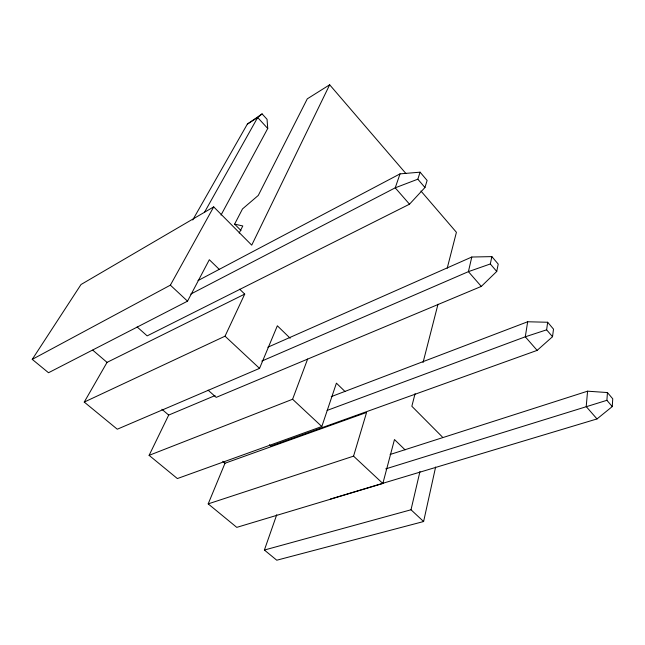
<?xml version="1.0" encoding="UTF-8"?>
<svg xmlns="http://www.w3.org/2000/svg" width="645" height="645" viewBox="0 0 645 645"><rect width="100%" height="100%" fill="white"/><g stroke="black" fill="none" stroke-linecap="round" stroke-linejoin="round"><path stroke-width="0.97" d="M330.361 499.069L597.004 418.936L612.258 406.584L612.75 398.82L607.437 392.563L587.571 391.184L390.096 454.499M612.258 406.584L606.905 400.311L607.437 392.563M587.571 391.184L586.216 406.576L597.004 418.936M269.392 444.76L270.852 446.058L537.148 350.38L552.523 336.714L553.507 329.127L547.661 322.258L527.666 321.766L331.24 396.635M552.523 336.714L546.629 329.829L547.661 322.258M527.666 321.766L525.296 336.803L537.148 350.38M208.109 390.169L216.196 397.376L481.299 286.412L496.731 271.464L498.214 264.087L491.861 256.613L471.801 257.024L267.828 347.228M496.731 271.464L490.321 263.966L491.861 256.613M276.745 514.71L264.386 550.04L276.769 560.215L423.612 521.531L435.617 467.036M471.801 257.024L468.407 271.65L261.806 361.087M423.612 521.531L411.01 509.776L419.959 471.511M415.082 393.627L411.849 406.261L442.268 436.875M423.047 362.522L437.995 304.214M447.203 268.264L456.418 232.305L420.951 191.033M208.19 503.882L353.557 456.144L366.578 412.453L225.008 463.231L208.19 503.882L236.78 527.368L382.848 483.484L394.474 439.543L405.076 449.839M137.159 326.967L147.165 335.884L409.511 204.191L424.95 187.51L427.119 180.463L420.08 172.175L400.037 173.868L198.015 280.575M190.735 294.088L395.224 187.824L417.831 179.189L420.08 172.175M215.051 395.587L168.692 415.082L149.108 455.354L177.367 478.558L321.823 426.522L336.416 383.154L345.035 391.523M400.037 173.868L395.224 187.824L409.511 204.191M149.108 455.354L292.596 399.247L307.633 359.023M239.666 289.194L244.721 294.104L107.046 362.377L84.245 402.077L117.285 429.215L259.54 368.384L277.35 325.789L290.169 338.238M84.245 402.077L225.032 336.182L244.721 294.104M405.85 173.449L329.668 84.785L251.727 245.148L213.705 206.884L81.012 284.526L32.25 359.37L48.52 372.737L187.526 301.167L209.319 259.717L219.437 269.537M239.19 233.063L242.794 225.96L234.627 224.121L242.496 208.932L258.282 195.427L307.286 98.846L329.668 84.785M221.017 215.067L267.74 128.484L267.046 119.317L262.08 113.883L247.349 124.098L192.718 219.993M32.25 359.37L170.377 285.155L213.705 206.884M204.497 212.302L257.669 117.511L262.08 113.883M247.349 124.098L257.669 117.511L267.74 128.484M327.128 410.422L525.296 336.803L546.629 329.829M490.321 263.966L468.407 271.65L481.299 286.412M385.742 468.883L606.905 400.311M264.386 550.04L411.01 509.776M92.743 350.146L107.046 362.377M161.887 409.261L168.692 415.082M222.751 461.296L225.008 463.231M170.377 285.155L187.526 301.167M225.032 336.182L259.54 368.384M292.596 399.247L321.823 426.522M353.557 456.144L382.848 483.484M234.627 224.121L240.988 230.531M417.831 179.189L424.95 187.51"/></g></svg>
